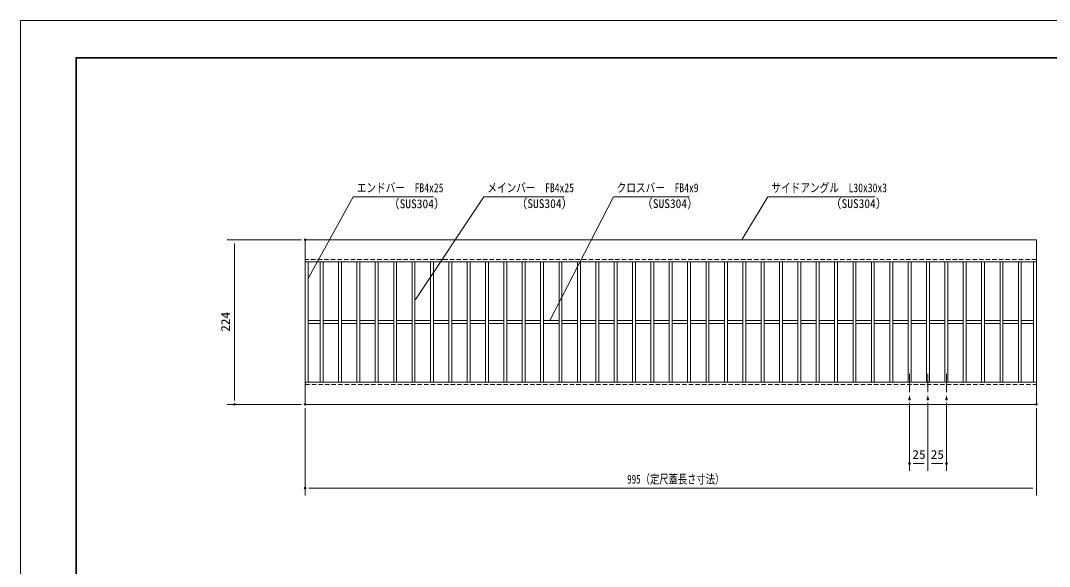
# Model space of a CAD drawing. Units: millimetres, scale not verified. Extents: x -1050 to 1050, y -742 to 742.
# Drawn here: x -1050 to 350, y 0 to 742 of the extents above; entities that cross this region are included whole.
import ezdxf
from ezdxf.enums import TextEntityAlignment as Align

# ---------------------------------------------------------------- set-up
doc = ezdxf.new("R2010")
doc.units = ezdxf.units.MM
doc.header["$LTSCALE"] = 5
doc.header["$PDMODE"] = 32
doc.header["$PDSIZE"] = 2.5
doc.linetypes.add('CHAIN1', pattern=[8, 5, -1, 1, -1])
doc.linetypes.add('DASHED1', pattern=[1.8, 1.2, -0.6])
for name, color, linetype, lineweight in [('0-0_7-図\u3000枠', 4, 'Continuous', 9), ('0-1_寸法注釈', 2, 'Continuous', 9), ('0-2_蓋', 5, 'Continuous', 9), ('0-4_DEFPOINTS', 134, 'Continuous', 9), ('0-5_中心線', 6, 'CHAIN1', 9), ('0-6_破線', 4, 'DASHED1', 9)]:
    doc.layers.add(name, color=color, linetype=linetype, lineweight=lineweight)
doc.styles.add('ＭＳ ゴシック', font='')
doc.styles.get('ＭＳ ゴシック').set_extended_font_data('MS Gothic')

msp = doc.modelspace()

# ---------------------------------------------------------------- linework, layer by layer
at = {"layer": '0-0_7-図\u3000枠'}
for p, q in [((-975, -692.5), (-975, 692.5)), ((-973.75, -691.25), (-973.75, 691.25)), ((-973.75, 691.25), (998.75, 691.25))]:
    msp.add_line(p, q, dxfattribs=at)
msp.add_lwpolyline([(-975, 692.5), (1000, 692.5), (1000, -692.5)], dxfattribs=at)
at = {"layer": '0-1_寸法注釈'}
for p, q in [((-667.864, 444.475), (-768.891, 444.475)), ((-758.891, 439.475), (-758.891, 225.475)), ((-667.864, 220.475), (-768.891, 220.475)), ((-662.864, 215.475), (-662.864, 96.344)), ((159.636, 222.328), (159.636, 129.975)), ((184.636, 222.328), (184.636, 129.975)), ((184.636, 222.328), (184.636, 129.975)), ((209.636, 222.328), (209.636, 129.975)), ((332.136, 215.475), (332.136, 96.344)), ((179.636, 139.975), (164.636, 139.975)), ((189.636, 139.975), (204.636, 139.975)), ((327.136, 106.344), (-657.864, 106.344))]:
    msp.add_line(p, q, dxfattribs=at)
for points in [[(-488.121, 502.749), (-597.345, 502.749), (-658.373, 392.733)], [(-310.561, 502.749), (-419.785, 502.749), (-512.805, 363.077)], [(-139.927, 502.749), (-243.134, 502.749), (-329.349, 335.362)], [(112.214, 502.749), (-33.113, 502.749), (-68.163, 445.322)]]:
    msp.add_lwpolyline(points, dxfattribs=at)
at = {"layer": '0-2_蓋'}
for p, q in [((332.136, 444.475), (-662.864, 444.475)), ((-662.864, 220.475), (-662.864, 444.475)), ((332.136, 220.475), (332.136, 444.475)), ((332.136, 414.475), (-662.864, 414.475)), ((-658.864, 250.475), (-658.864, 414.475)), ((-642.364, 414.475), (-642.364, 250.475)), ((-638.364, 414.475), (-638.364, 250.475)), ((-617.364, 414.475), (-617.364, 250.475)), ((-613.364, 414.475), (-613.364, 250.475)), ((-592.364, 414.475), (-592.364, 250.475)), ((-588.364, 414.475), (-588.364, 250.475)), ((-567.364, 414.475), (-567.364, 250.475)), ((-563.364, 414.475), (-563.364, 250.475)), ((-542.364, 414.475), (-542.364, 250.475)), ((-538.364, 414.475), (-538.364, 250.475)), ((-517.364, 414.475), (-517.364, 250.475)), ((-513.364, 414.475), (-513.364, 250.475)), ((-492.364, 414.475), (-492.364, 250.475)), ((-488.364, 414.475), (-488.364, 250.475)), ((-467.364, 414.475), (-467.364, 250.475)), ((-463.364, 414.475), (-463.364, 250.475)), ((-442.364, 414.475), (-442.364, 250.475)), ((-438.364, 414.475), (-438.364, 250.475)), ((-417.364, 414.475), (-417.364, 250.475)), ((-413.364, 414.475), (-413.364, 250.475)), ((-392.364, 414.475), (-392.364, 250.475)), ((-388.364, 414.475), (-388.364, 250.475)), ((-367.364, 414.475), (-367.364, 250.475)), ((-363.364, 414.475), (-363.364, 250.475)), ((-342.364, 414.475), (-342.364, 250.475)), ((-338.364, 414.475), (-338.364, 250.475)), ((-317.364, 414.475), (-317.364, 250.475)), ((-313.364, 414.475), (-313.364, 250.475)), ((-292.364, 414.475), (-292.364, 250.475)), ((-288.364, 414.475), (-288.364, 250.475)), ((-267.364, 414.475), (-267.364, 250.475)), ((-263.364, 414.475), (-263.364, 250.475)), ((-242.364, 414.475), (-242.364, 250.475)), ((-238.364, 414.475), (-238.364, 250.475)), ((-217.364, 414.475), (-217.364, 250.475)), ((-213.364, 414.475), (-213.364, 250.475)), ((-192.364, 414.475), (-192.364, 250.475)), ((-188.364, 414.475), (-188.364, 250.475)), ((-167.364, 414.475), (-167.364, 250.475)), ((-163.364, 414.475), (-163.364, 250.475)), ((-142.364, 414.475), (-142.364, 250.475)), ((-138.364, 414.475), (-138.364, 250.475)), ((-117.364, 414.475), (-117.364, 250.475)), ((-113.364, 414.475), (-113.364, 250.475)), ((-92.364, 414.475), (-92.364, 250.475)), ((-88.364, 414.475), (-88.364, 250.475)), ((-67.364, 414.475), (-67.364, 250.475)), ((-63.364, 414.475), (-63.364, 250.475)), ((-42.364, 414.475), (-42.364, 250.475)), ((-38.364, 414.475), (-38.364, 250.475)), ((-17.364, 414.475), (-17.364, 250.475)), ((-13.364, 414.475), (-13.364, 250.475)), ((7.636, 414.475), (7.636, 250.475)), ((11.636, 414.475), (11.636, 250.475)), ((32.636, 414.475), (32.636, 250.475)), ((36.636, 414.475), (36.636, 250.475)), ((57.636, 414.475), (57.636, 250.475)), ((61.636, 414.475), (61.636, 250.475)), ((82.636, 414.475), (82.636, 250.475)), ((86.636, 414.475), (86.636, 250.475)), ((107.636, 414.475), (107.636, 250.475)), ((111.636, 414.475), (111.636, 250.475)), ((132.636, 414.475), (132.636, 250.475)), ((136.636, 414.475), (136.636, 250.475)), ((157.636, 414.475), (157.636, 250.475)), ((161.636, 414.475), (161.636, 250.475)), ((182.636, 414.475), (182.636, 250.475)), ((186.636, 414.475), (186.636, 250.475)), ((207.636, 414.475), (207.636, 250.475)), ((211.636, 414.475), (211.636, 250.475)), ((232.636, 414.475), (232.636, 250.475)), ((236.636, 414.475), (236.636, 250.475)), ((257.636, 414.475), (257.636, 250.475)), ((261.636, 414.475), (261.636, 250.475)), ((282.636, 414.475), (282.636, 250.475)), ((286.636, 414.475), (286.636, 250.475)), ((307.636, 414.475), (307.636, 250.475)), ((311.636, 414.475), (311.636, 250.475)), ((328.136, 250.475), (328.136, 414.475)), ((-642.364, 334.475), (-658.864, 334.475)), ((-642.364, 330.475), (-658.864, 330.475)), ((-617.364, 334.475), (-638.364, 334.475)), ((-617.364, 330.475), (-638.364, 330.475)), ((-592.364, 334.475), (-613.364, 334.475)), ((-592.364, 330.475), (-613.364, 330.475)), ((-567.364, 334.475), (-588.364, 334.475)), ((-567.364, 330.475), (-588.364, 330.475)), ((-542.364, 334.475), (-563.364, 334.475)), ((-542.364, 330.475), (-563.364, 330.475)), ((-517.364, 334.475), (-538.364, 334.475)), ((-517.364, 330.475), (-538.364, 330.475)), ((-492.364, 334.475), (-513.364, 334.475)), ((-492.364, 330.475), (-513.364, 330.475)), ((-467.364, 334.475), (-488.364, 334.475)), ((-467.364, 330.475), (-488.364, 330.475)), ((-442.364, 334.475), (-463.364, 334.475)), ((-442.364, 330.475), (-463.364, 330.475)), ((-417.364, 334.475), (-438.364, 334.475)), ((-417.364, 330.475), (-438.364, 330.475)), ((-392.364, 334.475), (-413.364, 334.475)), ((-392.364, 330.475), (-413.364, 330.475)), ((-367.364, 334.475), (-388.364, 334.475)), ((-367.364, 330.475), (-388.364, 330.475)), ((-342.364, 334.475), (-363.364, 334.475)), ((-342.364, 330.475), (-363.364, 330.475)), ((-317.364, 334.475), (-338.364, 334.475)), ((-317.364, 330.475), (-338.364, 330.475)), ((-292.364, 334.475), (-313.364, 334.475)), ((-292.364, 330.475), (-313.364, 330.475)), ((-267.364, 334.475), (-288.364, 334.475)), ((-267.364, 330.475), (-288.364, 330.475)), ((-242.364, 334.475), (-263.364, 334.475)), ((-242.364, 330.475), (-263.364, 330.475)), ((-217.364, 334.475), (-238.364, 334.475)), ((-217.364, 330.475), (-238.364, 330.475)), ((-192.364, 334.475), (-213.364, 334.475)), ((-192.364, 330.475), (-213.364, 330.475)), ((-167.364, 334.475), (-188.364, 334.475)), ((-167.364, 330.475), (-188.364, 330.475)), ((-142.364, 334.475), (-163.364, 334.475)), ((-142.364, 330.475), (-163.364, 330.475)), ((-117.364, 334.475), (-138.364, 334.475)), ((-117.364, 330.475), (-138.364, 330.475)), ((-92.364, 334.475), (-113.364, 334.475)), ((-92.364, 330.475), (-113.364, 330.475)), ((-67.364, 334.475), (-88.364, 334.475)), ((-67.364, 330.475), (-88.364, 330.475)), ((-42.364, 334.475), (-63.364, 334.475)), ((-42.364, 330.475), (-63.364, 330.475)), ((-17.364, 334.475), (-38.364, 334.475)), ((-17.364, 330.475), (-38.364, 330.475)), ((7.636, 334.475), (-13.364, 334.475)), ((7.636, 330.475), (-13.364, 330.475)), ((32.636, 334.475), (11.636, 334.475)), ((32.636, 330.475), (11.636, 330.475)), ((57.636, 334.475), (36.636, 334.475)), ((57.636, 330.475), (36.636, 330.475)), ((82.636, 334.475), (61.636, 334.475)), ((82.636, 330.475), (61.636, 330.475)), ((107.636, 334.475), (86.636, 334.475)), ((107.636, 330.475), (86.636, 330.475)), ((132.636, 334.475), (111.636, 334.475)), ((132.636, 330.475), (111.636, 330.475)), ((157.636, 334.475), (136.636, 334.475)), ((157.636, 330.475), (136.636, 330.475)), ((182.636, 334.475), (161.636, 334.475)), ((182.636, 330.475), (161.636, 330.475)), ((207.636, 334.475), (186.636, 334.475)), ((207.636, 330.475), (186.636, 330.475)), ((232.636, 334.475), (211.636, 334.475)), ((232.636, 330.475), (211.636, 330.475)), ((257.636, 334.475), (236.636, 334.475)), ((257.636, 330.475), (236.636, 330.475)), ((282.636, 334.475), (261.636, 334.475)), ((282.636, 330.475), (261.636, 330.475)), ((307.636, 334.475), (286.636, 334.475)), ((307.636, 330.475), (286.636, 330.475)), ((328.136, 334.475), (311.636, 334.475)), ((328.136, 330.475), (311.636, 330.475)), ((-662.864, 250.475), (332.136, 250.475)), ((-662.864, 220.475), (332.136, 220.475))]:
    msp.add_line(p, q, dxfattribs=at)
at = {"layer": '0-4_DEFPOINTS'}
msp.add_lwpolyline([(-1050, -742.5), (-1050, 742.5), (1050, 742.5), (1050, -742.5)], close=True, dxfattribs=at)
for p in [(-662.864, 444.475), (159.636, 227.328), (184.636, 227.328), (209.636, 227.328), (-758.891, 220.475), (-662.864, 220.475), (332.136, 220.475), (159.636, 139.975), (209.636, 139.975), (-662.864, 106.344)]:
    msp.add_point(p, dxfattribs=at)
at = {"layer": '0-5_中心線'}
for p, q in [((159.636, 261.969), (159.636, 227.328)), ((184.636, 261.969), (184.636, 227.328)), ((209.636, 261.969), (209.636, 227.328))]:
    msp.add_line(p, q, dxfattribs=at)
at = {"layer": '0-6_破線'}
for p, q in [((332.136, 417.475), (-662.864, 417.475)), ((-662.864, 247.475), (332.136, 247.475))]:
    msp.add_line(p, q, dxfattribs=at)

# ---------------------------------------------------------------- texts
at = {"layer": '0-1_寸法注釈', "color": 7, "style": 'ＭＳ ゴシック'}
for s, height, width, p in [('エンドバー\u3000FB4x25', 12.02, 0.8, (-592.568, 505.436)), ('メインバー\u3000FB4x25', 12.02, 0.8, (-415.007, 505.436)), ('クロスバー\u3000FB4x9', 12.03, 0.8, (-238.968, 505.436)), ('サイドアングル\u3000L30x30x3', 12.02, 0.8, (-28.335, 505.436)), ('（SUS304）', 12.02, 0.95, (-549.82, 483.644)), ('（SUS304）', 12.02, 0.95, (-376.077, 483.881)), ('（SUS304）', 12.02, 0.95, (-205.364, 483.881)), ('（SUS304）', 12.02, 0.95, (51.418, 483.881)), ('25', 12.02, 1.1, (163.403, 142.662)), ('25', 12.02, 1.1, (188.403, 142.662)), ('995（定尺蓋長さ寸法）', 12.03, 0.75, (-224.663, 109.031))]:
    msp.add_text(s, height=height, dxfattribs=dict(at, width=width)).set_placement(p, align=Align.BOTTOM_LEFT)
at = {"layer": '0-1_寸法注釈', "color": 7, "style": 'ＭＳ ゴシック', "width": 1.1}
msp.add_text('224', height=12.02, rotation=90, dxfattribs=at).set_placement((-761.578, 319.157), align=Align.BOTTOM_LEFT)

doc.saveas('drawing.dxf')
